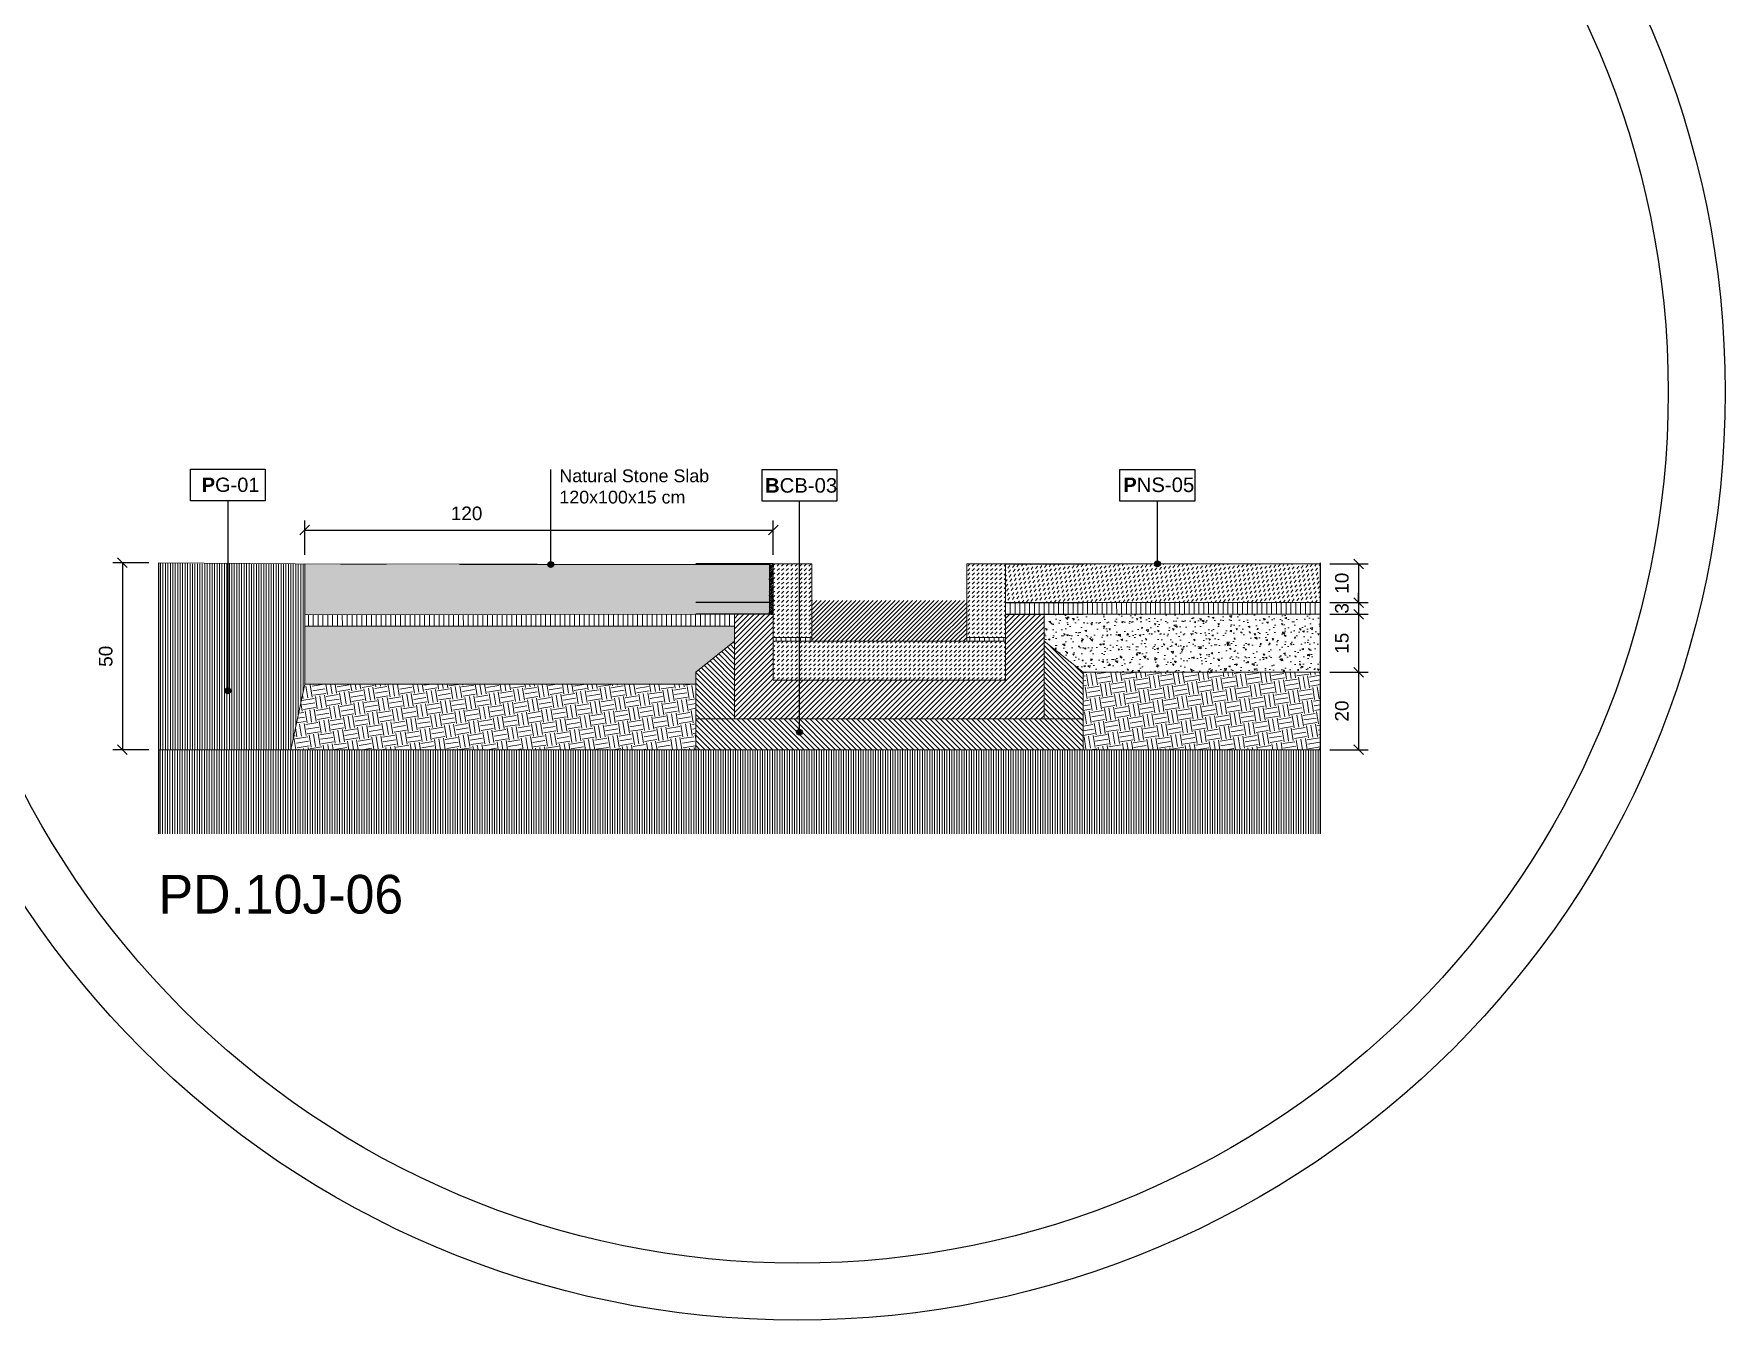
# Model space of a CAD drawing. Header units: metres. Extents: x -325 to 301, y -147 to 149.
# Drawn here: x 117.698 to 122.066, y 26.436 to 29.757 of the extents above; entities that cross this region are included whole.
import ezdxf

# ---------------------------------------------------------------- set-up
doc = ezdxf.new("R2010")
doc.units = ezdxf.units.M
doc.linetypes.add('HIDDEN', pattern=[0.375, 0.25, -0.125])
doc.layers.get('Defpoints').update_dxf_attribs({"lineweight": 13})
for name, color, linetype, plot in [('-aux', 50, 'Continuous', False), ('-AUX-QAD', 5, 'Continuous', False), ('02-L-AUX', 2, 'Continuous', False)]:
    doc.layers.add(name, color=color, linetype=linetype, plot=plot)
doc.layers.add('0-TX-1_25', color=7, linetype='Continuous', true_color=0x3f4f7f)
doc.layers.add('EIT_3 TR sorra', color=7, linetype='Continuous', true_color=0xd8ceb0)
for name, color, linetype in [('02-L-Waterfeatures 02', 152, 'Continuous'), ('1-SECCIÓ', 1, 'Continuous'), ('A-KEYPLAN_HATCH', 7, 'Continuous'), ('A_TEXT_2', 7, 'Continuous')]:
    doc.layers.add(name, color=color, linetype=linetype)
for name, color, linetype, lineweight, true_color in [('03-TR-Paviment_01_Compacted Ground', 7, 'Continuous', 5, 0xc5a967), ('03-TR-Paviment_08_Natural Stone Bleachers', 7, 'Continuous', 5, 0xafad9d), ('3-TR sorra granitica', 7, 'Continuous', 0, 0xf2dac9), ('3-TR tot_u', 7, 'Continuous', 5, 0x787878)]:
    doc.layers.add(name, color=color, linetype=linetype, lineweight=lineweight, true_color=true_color)
for name, color, linetype, lineweight in [('1-CM', 7, 'Continuous', 0), ('3-TR Formigó', 252, 'Continuous', 0), ('3-TR Seleccionat', 44, 'Continuous', 0), ('3-TR Tot-u', 37, 'Continuous', 0)]:
    doc.layers.add(name, color=color, linetype=linetype, lineweight=lineweight)
doc.styles.add('Arial_4', font='arial.ttf', dxfattribs={"height": 1.8})
doc.styles.get("Standard").update_dxf_attribs({"font": 'arial.ttf'})
doc.styles.add('x-llegenda materials$0$ENGRAVERS', font='TT0586M.TTF')
doc.dimstyles.new('ISO-25', dxfattribs={"dimtxt": 0.1, "dimasz": 0.1, "dimexe": 0.1, "dimexo": 0.1, "dimgap": 0.1, "dimtad": 1, "dimdec": 0, "dimlfac": 100, "dimzin": 9, "dimtxsty": 'Standard', "dimblk": 'OBLIQUE', "dimcen": 0.1, "dimadec": 0, "dimazin": 0, "dimtfac": 1, "dimtdec": 0, "dimtmove": 0, "dimatfit": 3, "dimldrblk": 'OBLIQUE', "dimfxl": 1, "dimarcsym": 0})
pattern_1 = [(45, (-73.578634, -79.457293), (0, 0.0117230435), [0.0082894435, -0.0082894435])]

# ---------------------------------------------------------------- blocks, each defined once
blk = doc.blocks.new('POINT')
at = {"layer": '0-TX-1_25'}
h = blk.add_hatch(dxfattribs=at)
h.set_pattern_fill('ANGLE', color=256)
h.set_pattern_definition([(0, (-83.747, -12.726), (0, 6.985), [5.08, -1.905]), (90, (-83.747, -12.726), (-6.985, 4e-16), [5.08, -1.905])])
edge = h.paths.add_edge_path()
edge.add_arc((0, 0), 0.0075, 0, 360)
h = blk.add_hatch(color=256, dxfattribs=at)
h.dxf.hatch_style = 1
edge = h.paths.add_edge_path()
edge.add_arc((0, 0), 0.0075, 0, 360)
blk.add_circle((0, 0), 0.0075, dxfattribs=at)
blk = doc.blocks.new('_Oblique')
at = {"color": 0, "lineweight": -2}
blk.add_line((-0.5, -0.5), (0.5, 0.5), dxfattribs=at)
blk = doc.blocks.new('*D1401')
at = {"layer": '0-TX-1_25', "color": 0, "lineweight": -2, "transparency": 16777216}
for p, q in [((121.0447, 28.3888), (121.1438, 28.3888)), ((121.1188, 28.3888), (121.1188, 28.2887)), ((121.0447, 28.2887), (121.1438, 28.2887))]:
    blk.add_line(p, q, dxfattribs=at)
at = {"layer": 'Defpoints', "color": 0, "transparency": 16777216}
for p in [(121.0197, 28.3888), (121.0197, 28.2887), (121.1188, 28.2887)]:
    blk.add_point(p, dxfattribs=at)
at = {"layer": '0-TX-1_25', "color": 0, "lineweight": -2, "transparency": 16777216, "xscale": 0.025, "yscale": 0.025, "zscale": 0.025}
for p, rotation in [((121.1188, 28.3888), 90), ((121.1188, 28.2887), 270)]:
    blk.add_blockref('_Oblique', p, dxfattribs=dict(at, rotation=rotation))
at = {"layer": '0-TX-1_25', "color": 0, "transparency": 16777216, "insert": (121.0759, 28.3388), "char_height": 0.035, "attachment_point": 5, "rotation": 90}
blk.add_mtext('10', dxfattribs=at)
blk = doc.blocks.new('*D1402')
at = {"layer": '0-TX-1_25', "color": 0, "lineweight": -2, "transparency": 16777216}
for p, q in [((117.9947, 28.3916), (117.9012, 28.3916)), ((117.9262, 28.3916), (117.9262, 27.9088)), ((117.9947, 27.9088), (117.9012, 27.9088))]:
    blk.add_line(p, q, dxfattribs=at)
at = {"layer": 'Defpoints', "color": 0, "transparency": 16777216}
for p in [(118.0197, 28.3916), (117.9262, 27.9088), (118.0197, 27.9088)]:
    blk.add_point(p, dxfattribs=at)
at = {"layer": '0-TX-1_25', "color": 0, "lineweight": -2, "transparency": 16777216, "xscale": 0.025, "yscale": 0.025, "zscale": 0.025}
for p, rotation in [((117.9262, 28.3916), 90), ((117.9262, 27.9088), 270)]:
    blk.add_blockref('_Oblique', p, dxfattribs=dict(at, rotation=rotation))
at = {"layer": '0-TX-1_25', "color": 0, "transparency": 16777216, "insert": (117.8833, 28.1502), "char_height": 0.035, "attachment_point": 5, "rotation": 90}
blk.add_mtext('50', dxfattribs=at)
blk = doc.blocks.new('hatch keyplan 2')
at = {"layer": 'A-KEYPLAN_HATCH'}
blk.add_lwpolyline([(0, 0.00548), (0.01287, 0.00548), (0.01287, 0), (0, 0)], close=True, dxfattribs=at)
blk = doc.blocks.new('hatch keyplan')
at = {"layer": 'A-KEYPLAN_HATCH'}
blk.add_blockref('hatch keyplan 2', (1.43058, 0.85215), dxfattribs=at)
blk = doc.blocks.new('PG01')
at = {"layer": 'A-KEYPLAN_HATCH'}
blk.add_blockref('hatch keyplan', (-1.42958, -0.85215), dxfattribs=at)
at = {"layer": 'A-KEYPLAN_HATCH', "insert": (0.00021, 0.00402), "char_height": 0.0024588, "attachment_point": 1, "line_spacing_factor": 0.938532, "style": 'Arial_4'}
blk.add_mtext_dynamic_manual_height_columns('\\pi0.00276;{\\fArial|b1|i0|c0|p34;P}G-01', width=0.0145619, gutter_width=0.015, heights=[0], dxfattribs=at)
blk = doc.blocks.new('B-CB03')
at = {"layer": 'A-KEYPLAN_HATCH'}
blk.add_blockref('hatch keyplan', (-1.43058, -0.85215), dxfattribs=at)
at = {"layer": 'A_TEXT_2', "insert": (-0.0008, 0.00398), "char_height": 0.0025, "attachment_point": 1}
blk.add_mtext_dynamic_manual_height_columns('\\pi0.00128;{\\fArial|b1|i0|c0|p34;B}CB-03', width=0.0145619, gutter_width=0.015, heights=[0], dxfattribs=at)
blk = doc.blocks.new('Channel 40cm In Situ + NatStone')
at = {"layer": '02-L-Waterfeatures 02', "lineweight": 9, "transparency": 33554687}
h = blk.add_hatch(dxfattribs=at)
h.set_pattern_fill('ANSI31', color=256, scale=0.0025)
h.set_pattern_definition([(45, (-74.468394, -31.504712), (-0.0056126601, 0.0056126601), [])])
h.paths.add_polyline_path([(0.3, 0.385), (0.7, 0.385), (0.7, 0.28), (0.3, 0.28)])
at = {"layer": '03-TR-Paviment_08_Natural Stone Bleachers'}
h = blk.add_hatch(dxfattribs=at)
h.set_pattern_fill('DASH', color=256, scale=0.002611, angle=45, style=0, double=1)
h.set_pattern_definition(pattern_1)
h.paths.add_polyline_path([(0.2, 0.48), (0.2, 0.29), (0.3, 0.29), (0.3, 0.48)])
h = blk.add_hatch(dxfattribs=at)
h.set_pattern_fill('DASH', color=256, scale=0.002611, angle=45, style=0, double=1)
h.set_pattern_definition(pattern_1)
h.paths.add_polyline_path([(0.7, 0.48), (0.7, 0.29), (0.8, 0.29), (0.8, 0.48)])
h = blk.add_hatch(dxfattribs=at)
h.set_pattern_fill('DASH', color=256, scale=0.002611, angle=45, style=0, double=1)
h.set_pattern_definition(pattern_1)
h.paths.add_polyline_path([(0.2021, 0.28), (0.2, 0.18), (0.8, 0.1804), (0.8, 0.2796)])
at = {"layer": '3-TR Formigó'}
h = blk.add_hatch(dxfattribs=at)
h.set_pattern_fill('ANSI31', color=256, scale=0.003, style=0)
h.set_pattern_definition([(45, (-1.72278, -0.467131), (-0.006735192, 0.006735192), [])])
h.paths.add_polyline_path([(0.9006, 0.3498), (0.8004, 0.3502), (0.7996, 0.18), (0.2003, 0.18), (0.2003, 0.35), (0.1004, 0.35), (0.1004, 0.08), (0.8994, 0.08)])
h = blk.add_hatch(dxfattribs=at)
h.set_pattern_fill('ANSI31', color=256, scale=0.003, angle=270, style=0)
h.set_pattern_definition([(315, (-73.578634, -79.457293), (0.0067351921, 0.0067351921), [])])
h.paths.add_polyline_path([(0, 0), (1, 0), (1, 0.2), (0.9, 0.28), (0.9, 0.08), (0.1004, 0.08), (0.1, 0.28), (0, 0.2)])
at = {"layer": '3-TR sorra granitica'}
h = blk.add_hatch(dxfattribs=at)
h.set_pattern_fill('LINE', color=256, scale=0.1, angle=54.368, style=0)
h.set_pattern_definition([(90.014497, (24.094533, 208.454771), (-0.0124999996, -3.1627e-06), [])])
h.paths.add_polyline_path([(0.3, 0.29), (0.2, 0.29), (0.2, 0.28), (0.3, 0.28)])
h = blk.add_hatch(dxfattribs=at)
h.set_pattern_fill('LINE', color=256, scale=0.1, angle=54.368, style=0)
h.set_pattern_definition([(90.014497, (24.594533, 208.454771), (-0.0124999996, -3.1627e-06), [])])
h.paths.add_polyline_path([(0.8, 0.29), (0.7, 0.29), (0.7, 0.28), (0.8, 0.28)])
at = {"layer": '02-L-AUX'}
for points in [[(0.2, 0.48), (0, 0.48)], [(0.8, 0.48), (1, 0.48)], [(0.2, 0.38), (0, 0.38)], [(0.2, 0.35), (0, 0.35)], [(0.8, 0.38), (1, 0.38)], [(0.8, 0.35), (1, 0.35)]]:
    blk.add_lwpolyline(points, dxfattribs=at)
at = {"layer": '1-CM'}
for points in [[(0.2, 0.29), (0.2, 0.48), (0.3, 0.48), (0.3, 0.29)], [(0.7, 0.29), (0.7, 0.48), (0.8, 0.48), (0.8, 0.29)], [(0.9, 0.08), (0.1, 0.08), (0.1, 0.35), (0.2, 0.35), (0.2, 0.18), (0.8, 0.18), (0.8, 0.35), (0.9, 0.35)], [(0.3, 0.29), (0.2, 0.29), (0.2, 0.28), (0.3, 0.28)], [(0.2, 0.28), (0.8, 0.28), (0.8, 0.18), (0.2, 0.18)], [(0.7, 0.29), (0.8, 0.29), (0.8, 0.28), (0.7, 0.28)]]:
    blk.add_lwpolyline(points, close=True, dxfattribs=at)
blk.add_lwpolyline([(0.1, 0.28), (0, 0.2), (0, 0.08), (0, 0), (0.9, 0), (1, 0), (1, 0.08), (1, 0.2), (0.9, 0.28)], dxfattribs=at)
at = {"layer": '1-CM', "linetype": 'HIDDEN', "ltscale": 0.05}
for points in [[(0.1004, 0.08), (0.0004, 0.08)], [(0.9, 0.08), (1, 0.08)]]:
    blk.add_lwpolyline(points, dxfattribs=at)
blk = doc.blocks.new('*D1552')
at = {"layer": '0-TX-1_25', "color": 0, "lineweight": -2, "transparency": 16777216}
for p, q in [((118.3973, 28.412), (118.3973, 28.5011)), ((119.6073, 28.412), (119.6073, 28.5011)), ((118.3973, 28.4761), (119.6073, 28.4761))]:
    blk.add_line(p, q, dxfattribs=at)
at = {"layer": 'Defpoints', "color": 0, "transparency": 16777216}
for p in [(119.6073, 28.4761), (118.3973, 28.387), (119.6073, 28.387)]:
    blk.add_point(p, dxfattribs=at)
at = {"layer": '0-TX-1_25', "color": 0, "lineweight": -2, "transparency": 16777216, "xscale": 0.025, "yscale": 0.025, "zscale": 0.025, "rotation": 180}
blk.add_blockref('_Oblique', (118.3973, 28.4761), dxfattribs=at)
at = {"layer": '0-TX-1_25', "color": 0, "lineweight": -2, "transparency": 16777216, "xscale": 0.025, "yscale": 0.025, "zscale": 0.025}
blk.add_blockref('_Oblique', (119.6073, 28.4761), dxfattribs=at)
at = {"layer": '0-TX-1_25', "color": 0, "transparency": 16777216, "insert": (118.8152, 28.519), "char_height": 0.035, "attachment_point": 5}
blk.add_mtext('120', dxfattribs=at)
blk = doc.blocks.new('*D1553')
at = {"layer": '0-TX-1_25', "color": 0, "lineweight": -2, "transparency": 16777216}
for p, q in [((121.1188, 28.2887), (121.1188, 28.3137)), ((121.0447, 28.2887), (121.1438, 28.2887)), ((121.1188, 28.2887), (121.1188, 28.2588)), ((121.0447, 28.2588), (121.1438, 28.2588)), ((121.1188, 28.2588), (121.1188, 28.2338))]:
    blk.add_line(p, q, dxfattribs=at)
at = {"layer": 'Defpoints', "color": 0, "transparency": 16777216}
for p in [(121.0197, 28.2887), (121.0197, 28.2588), (121.1188, 28.2588)]:
    blk.add_point(p, dxfattribs=at)
at = {"layer": '0-TX-1_25', "color": 0, "lineweight": -2, "transparency": 16777216, "xscale": 0.025, "yscale": 0.025, "zscale": 0.025}
for p, rotation in [((121.1188, 28.2887), 270), ((121.1188, 28.2588), 90)]:
    blk.add_blockref('_Oblique', p, dxfattribs=dict(at, rotation=rotation))
at = {"layer": '0-TX-1_25', "color": 0, "transparency": 16777216, "insert": (121.0759, 28.2738), "char_height": 0.035, "attachment_point": 5, "rotation": 90}
blk.add_mtext('3', dxfattribs=at)
blk = doc.blocks.new('PNS_05')
at = {"layer": 'A-KEYPLAN_HATCH', "xscale": 0.7124947396918078, "yscale": 0.7124947396918078, "zscale": 0.7124947396918078}
blk.add_blockref('hatch keyplan', (-1.01928, -0.60715), dxfattribs=at)
at = {"layer": 'A_TEXT_2', "insert": (-0.00057, 0.00291), "char_height": 0.0017812, "attachment_point": 1}
blk.add_mtext_dynamic_manual_height_columns('\\pi0.00097;{\\fArial|b1|i0|c0|p34;P}NS-05', width=0.0103753, gutter_width=0.01069, heights=[0], dxfattribs=at)
blk = doc.blocks.new('*D1748')
at = {"layer": '0-TX-1_25', "color": 0, "lineweight": -2, "transparency": 16777216}
for p, q in [((121.0447, 28.2588), (121.1438, 28.2588)), ((121.1188, 28.2588), (121.1188, 28.1088)), ((121.0447, 28.1088), (121.1438, 28.1088))]:
    blk.add_line(p, q, dxfattribs=at)
at = {"layer": 'Defpoints', "color": 0, "transparency": 16777216}
for p in [(121.0197, 28.2588), (121.0197, 28.1088), (121.1188, 28.1088)]:
    blk.add_point(p, dxfattribs=at)
at = {"layer": '0-TX-1_25', "color": 0, "lineweight": -2, "transparency": 16777216, "xscale": 0.025, "yscale": 0.025, "zscale": 0.025}
for p, rotation in [((121.1188, 28.2588), 90), ((121.1188, 28.1088), 270)]:
    blk.add_blockref('_Oblique', p, dxfattribs=dict(at, rotation=rotation))
at = {"layer": '0-TX-1_25', "color": 0, "transparency": 16777216, "insert": (121.0759, 28.1838), "char_height": 0.035, "attachment_point": 5, "rotation": 90}
blk.add_mtext('15', dxfattribs=at)
blk = doc.blocks.new('*D1749')
at = {"layer": '0-TX-1_25', "color": 0, "lineweight": -2, "transparency": 16777216}
for p, q in [((121.0447, 28.1088), (121.1438, 28.1088)), ((121.1188, 28.1088), (121.1188, 27.9088)), ((121.0447, 27.9088), (121.1438, 27.9088))]:
    blk.add_line(p, q, dxfattribs=at)
at = {"layer": 'Defpoints', "color": 0, "transparency": 16777216}
for p in [(121.0197, 28.1088), (121.0197, 27.9088), (121.1188, 27.9088)]:
    blk.add_point(p, dxfattribs=at)
at = {"layer": '0-TX-1_25', "color": 0, "lineweight": -2, "transparency": 16777216, "xscale": 0.025, "yscale": 0.025, "zscale": 0.025}
for p, rotation in [((121.1188, 28.1088), 90), ((121.1188, 27.9088), 270)]:
    blk.add_blockref('_Oblique', p, dxfattribs=dict(at, rotation=rotation))
at = {"layer": '0-TX-1_25', "color": 0, "transparency": 16777216, "insert": (121.0759, 28.0088), "char_height": 0.035, "attachment_point": 5, "rotation": 90}
blk.add_mtext('20', dxfattribs=at)

msp = doc.modelspace()

# ---------------------------------------------------------------- hatches: boundary and pattern name
at = {"layer": '03-TR-Paviment_01_Compacted Ground'}
h = msp.add_hatch(dxfattribs=at)
h.set_pattern_fill('ANSI31', color=256, scale=0.002, angle=225, style=0)
h.set_pattern_definition([(270, (-82.0637265, -23.12409), (0.00635, -2e-18), [])])
h.paths.add_polyline_path([(118.0197, 28.3897), (118.0197, 27.909), (118.3615, 27.909), (118.3973, 28.0786), (118.3973, 28.3879)])
at = {"layer": '03-TR-Paviment_08_Natural Stone Bleachers'}
h = msp.add_hatch(dxfattribs=at)
h.set_pattern_fill('DASH', color=256, scale=0.002611, angle=233, style=0, double=1)
h.set_pattern_definition([(233, (-32.946904, -96.460522), (0.0016315323, -0.0116089556), [0.0082894435, -0.0082894435])])
h.paths.add_polyline_path([(118.3973, 28.387), (118.3973, 28.2573), (119.5973, 28.2588), (119.5973, 28.387)])
h = msp.add_hatch(dxfattribs=at)
h.set_pattern_fill('DASH', color=256, scale=0.002611, angle=233, style=0, double=1)
h.set_pattern_definition([(233, (12.046941, -3.24933), (0.0016315323, -0.0116089556), [0.0082894435, -0.0082894435])])
h.paths.add_polyline_path([(121.0197, 28.3887), (121.0197, 28.2887), (120.2072, 28.2887), (120.2072, 28.3887)])
at = {"layer": '3-TR Seleccionat'}
h = msp.add_hatch(dxfattribs=at)
h.set_pattern_fill('ANSI31', color=256, scale=0.002, angle=45, style=0)
h.set_pattern_definition([(90, (91.315682, 34.889099), (-0.00635, 1e-18), [])])
h.paths.add_polyline_path([(119.6832, 27.9088), (118.9451, 27.9088), (118.0197, 27.9088), (118.0197, 27.6916), (121.0197, 27.6916), (121.0197, 27.9088), (120.4073, 27.9088)])
at = {"layer": '3-TR sorra granitica'}
h = msp.add_hatch(dxfattribs=at)
h.set_pattern_fill('LINE', color=256, scale=0.1, angle=54.1041, style=0)
h.set_pattern_definition([(89.7506083, (139.653993, 236.40851), (-0.0124998816, 5.440865e-05), [])])
h.paths.add_polyline_path([(119.2799, 28.5305), (119.2789, 28.5503), (119.2792, 28.5503)])
h.paths.add_polyline_path([(115.9952, 28.3482), (115.9952, 28.3783), (114.5454, 28.3022), (114.5402, 28.2719)])
h = msp.add_hatch(dxfattribs=at)
h.set_pattern_fill('LINE', color=256, scale=0.1, angle=54.368, style=0)
h.set_pattern_definition([(90.014497, (144.266502, 236.447295), (-0.0124999996, -3.1627e-06), [])])
h.paths.add_polyline_path([(121.0189, 28.2587), (121.0189, 28.2887), (120.2072, 28.2872), (120.2072, 28.2579)])
h = msp.add_hatch(dxfattribs=at)
h.set_pattern_fill('LINE', color=256, scale=0.1, angle=54.368, style=0)
h.set_pattern_definition([(90.014497, (142.75415, 236.417455), (-0.0124999996, -3.1627e-06), [])])
h.paths.add_polyline_path([(119.5065, 28.2288), (119.5065, 28.2588), (118.3973, 28.2573), (118.3973, 28.228)])
at = {"layer": '3-TR Tot-u'}
h = msp.add_hatch(dxfattribs=at)
h.set_pattern_fill('EARTH', color=256, scale=0.005, angle=-80.8248, style=0)
h.set_pattern_definition([(279.17524, (84.9448, 31.66934), (0.036406452, -0.026281081), [0.03175, -0.03175]), (279.17524, (84.956555, 31.67124), (0.036406452, -0.026281081), [0.03175, -0.03175]), (279.17524, (84.96831, 31.673138), (0.036406452, -0.026281081), [0.03175, -0.03175]), (9.17524, (84.97286, 31.669853), (0.026281081, 0.036406452), [0.03175, -0.03175]), (9.17524, (84.97476, 31.6581), (0.026281081, 0.036406452), [0.03175, -0.03175]), (9.17524, (84.976657, 31.646345), (0.026281081, 0.036406452), [0.03175, -0.03175])])
h.paths.add_polyline_path([(121.0197, 28.1088), (120.4073, 28.1088), (120.4073, 27.9088), (121.0197, 27.9088), (121.0197, 27.9388)])
h = msp.add_hatch(dxfattribs=at)
h.set_pattern_fill('EARTH', color=256, scale=0.005, angle=-80.8248, style=0)
h.set_pattern_definition([(279.17524, (83.27698, 31.599335), (0.036406452, -0.026281081), [0.03175, -0.03175]), (279.17524, (83.288734, 31.601234), (0.036406452, -0.026281081), [0.03175, -0.03175]), (279.17524, (83.300488, 31.603132), (0.036406452, -0.026281081), [0.03175, -0.03175]), (9.17524, (83.30504, 31.599847), (0.026281081, 0.036406452), [0.03175, -0.03175]), (9.17524, (83.306937, 31.588093), (0.026281081, 0.036406452), [0.03175, -0.03175]), (9.17524, (83.308835, 31.57634), (0.026281081, 0.036406452), [0.03175, -0.03175])])
h.paths.add_polyline_path([(119.4073, 27.9088), (119.4073, 28.0786), (118.3973, 28.0786), (118.3615, 27.909), (118.9453, 27.9089)])
at = {"layer": '3-TR tot_u'}
h = msp.add_hatch(dxfattribs=at)
h.set_pattern_fill('AR-CONC', color=256, scale=0.00025, angle=92.9928)
h.set_pattern_definition([(142.992814, (55.887853, -51.508443), (0.001601339, 0.045692094), [0.0047625, -0.0523875]), (87.992814, (55.887853, -51.508443), (-0.047239044, -0.011292642), [0.00381, -0.041910146]), (193.44426, (55.887986, -51.504635), (-0.045637704, 0.034399452), [0.004047502, -0.044522561]), (139.177014, (55.87517, -51.509106), (0.00695794, 0.068226093), [0.00714375, -0.07858125]), (189.62837, (55.87575, -51.50342), (-0.064870924, 0.05604051), [0.006071256, -0.0667839]), (84.176966, (55.87517, -51.509106), (-0.064870924, 0.05604051), [0.00571499, -0.062864933]), (113.992814, (55.87801, -51.5026), (0.023552455, 0.039186736), [0.0047625, -0.0523875]), (58.992814, (55.87801, -51.5026), (-0.04679087, 0.013025288), [0.00381, -0.04191]), (164.44426, (55.87997, -51.499333), (-0.023238414, 0.052212023), [0.004047502, -0.044522484]), (130.492814, (55.887853, -51.508443), (-0.021150243, -0.000332572), [0, -0.041402, 0, -0.042545, 0, -0.04206875]), (100.492814, (55.887853, -51.508443), (-0.02588316, 0.015374507), [0, -0.024257, 0, -0.0404495, 0, -0.01603375]), (60.492814, (55.888592, -51.522584), (-0.000339588, 0.033926191), [0, -0.015875, 0, -0.04953, 0, -0.0657225]), (50.492814, (55.888923, -51.528925), (-0.0082814355, 0.036649903), [0, -0.0206375, 0, -0.032893, 0, -0.0466725])])
h.paths.add_polyline_path([(119.4073, 28.0784), (119.4073, 28.1088), (119.5073, 28.1888), (119.5073, 28.228), (118.8975, 28.2272), (118.3973, 28.2272), (118.3973, 28.0786)])
h = msp.add_hatch(dxfattribs=at)
h.set_pattern_fill('AR-CONC', color=256, scale=0.00025, angle=92.9928)
h.set_pattern_definition([(142.992814, (57.897853, -51.47803), (0.001601339, 0.045692094), [0.0047625, -0.0523875]), (87.992814, (57.897853, -51.47803), (-0.047239044, -0.011292642), [0.00381, -0.041910146]), (193.44426, (57.897986, -51.47422), (-0.045637704, 0.034399452), [0.004047502, -0.044522561]), (139.177014, (57.88517, -51.47869), (0.00695794, 0.068226093), [0.00714375, -0.07858125]), (189.62837, (57.88575, -51.473006), (-0.064870924, 0.05604051), [0.006071256, -0.0667839]), (84.176966, (57.88517, -51.47869), (-0.064870924, 0.05604051), [0.00571499, -0.062864933]), (113.992814, (57.88801, -51.472185), (0.023552455, 0.039186736), [0.0047625, -0.0523875]), (58.992814, (57.88801, -51.472185), (-0.04679087, 0.013025288), [0.00381, -0.04191]), (164.44426, (57.88997, -51.46892), (-0.023238414, 0.052212023), [0.004047502, -0.044522484]), (130.492814, (57.897853, -51.478029), (-0.021150243, -0.000332572), [0, -0.041402, 0, -0.042545, 0, -0.04206875]), (100.492814, (57.897853, -51.478029), (-0.02588316, 0.015374507), [0, -0.024257, 0, -0.0404495, 0, -0.01603375]), (60.492814, (57.898592, -51.49217), (-0.000339588, 0.033926191), [0, -0.015875, 0, -0.04953, 0, -0.0657225]), (50.492814, (57.898923, -51.49851), (-0.0082814355, 0.036649903), [0, -0.0206375, 0, -0.032893, 0, -0.0466725])])
h.paths.add_polyline_path([(121.0197, 28.1088), (121.0197, 28.2584), (120.9075, 28.2576), (120.3073, 28.2588), (120.3073, 28.1888), (120.4073, 28.109)])
at = {"layer": 'EIT_3 TR sorra'}
h = msp.add_hatch(dxfattribs=at)
h.set_pattern_fill('ANSI36', color=256, scale=0.001075, angle=-0.553, style=0, double=1)
h.set_pattern_definition([(44.4470425, (89.2098326, -41.8226093), (0.00187405051, 0.00661919275), [0.0085328125, -0.0017065625, 0, -0.0017065625])])
h.paths.add_polyline_path([(119.6073, 28.2588), (119.6073, 28.387), (119.5973, 28.387), (119.5973, 28.2588)])

# ---------------------------------------------------------------- linework, layer by layer
at = {"layer": '-AUX-QAD'}
for radius in [2.3962, 2.2491]:
    msp.add_circle((119.6696, 28.8321), radius, dxfattribs=at)
at = {"layer": '0-TX-1_25'}
for points in [[(119.0325, 28.387), (119.0325, 28.6327)], [(118.1984, 28.5512), (118.1984, 28.0608)], [(119.6753, 27.9538), (119.6754, 28.5505)], [(120.5993, 28.3888), (120.5993, 28.5505)]]:
    msp.add_lwpolyline(points, dxfattribs=at)
at = {"layer": '1-CM'}
for p, q in [((119.5973, 28.387), (118.7973, 28.387)), ((119.5973, 28.2588), (119.5973, 28.387)), ((118.3973, 28.2569), (119.5973, 28.2588)), ((119.4073, 28.0786), (118.3973, 28.0786))]:
    msp.add_line(p, q, dxfattribs=at)
for points in [[(118.6073, 28.387), (118.0197, 28.3916)], [(119.5973, 28.387), (118.3973, 28.3886)], [(118.3973, 28.3886), (118.3973, 28.0786)], [(120.2072, 28.3887), (120.2072, 28.2618)], [(120.2072, 28.3887), (121.0197, 28.3887)], [(121.0197, 28.2887), (120.2072, 28.2887), (120.2072, 28.3887), (121.0197, 28.3887)], [(120.2072, 28.3887), (121.0197, 28.3887)], [(120.2073, 28.3888), (121.0197, 28.3888)], [(118.3973, 28.228), (119.5073, 28.228)], [(120.3073, 28.2588), (121.0197, 28.2588)], [(120.4073, 28.1088), (121.0197, 28.1088)], [(118.3973, 28.0786), (118.3615, 27.909)], [(119.4073, 27.9088), (118.0197, 27.909)], [(120.4073, 27.9088), (121.0197, 27.9088)]]:
    msp.add_lwpolyline(points, dxfattribs=at)
at = {"layer": '1-SECCIÓ'}
for points in [[(118.0197, 28.3916), (118.0197, 27.6916)], [(121.0197, 28.3916), (121.0197, 27.6916)]]:
    msp.add_lwpolyline(points, dxfattribs=at)

# ---------------------------------------------------------------- block references
at = {"color": 244, "true_color": 0x991b1e, "xscale": 21.05278700931629, "yscale": 21.05278700931629, "zscale": 21.05278700931629}
msp.add_blockref('PNS_05', (120.5027, 28.5505), dxfattribs=at)
at = {"layer": '0-TX-1_25', "xscale": 15, "yscale": 15, "zscale": 15}
msp.add_blockref('B-CB03', (119.5788, 28.5505), dxfattribs=at)
at = {"layer": '0-TX-1_25'}
for p in [(119.0325, 28.387), (120.5993, 28.3888), (118.1984, 28.0608), (119.675, 27.9543)]:
    msp.add_blockref('POINT', p, dxfattribs=at)
at = {"layer": '1-CM'}
msp.add_blockref('Channel 40cm In Situ + NatStone', (119.4073, 27.9088), dxfattribs=at)
at = {"layer": 'A-KEYPLAN_HATCH', "xscale": 14.99999999999007, "yscale": 14.99999999999007, "zscale": 14.99999999999007}
msp.add_blockref('PG01', (118.0868, 28.5512), dxfattribs=at)

# ---------------------------------------------------------------- texts
at = {"layer": '-aux', "insert": (118.0197, 27.5858), "char_height": 0.1, "width": 19.210099, "attachment_point": 1, "style": 'x-llegenda materials$0$ENGRAVERS'}
msp.add_mtext('PD.10J-06', dxfattribs=at)
at = {"layer": '0-TX-1_25', "insert": (119.0549, 28.6327), "char_height": 0.033, "attachment_point": 1}
msp.add_mtext_dynamic_manual_height_columns('Natural Stone Slab 120x100x15 cm', width=0.514074, gutter_width=12.5, heights=[0], dxfattribs=at)

# ---------------------------------------------------------------- dimensions: what is measured, and where the dimension line sits
at = {"layer": '0-TX-1_25'}
dim = msp.add_linear_dim(base=(119.6073, 28.4761), p1=(118.3973, 28.387), p2=(119.6073, 28.387), text='120', dimstyle='ISO-25', override={"dimtxt": 0.035, "dimasz": 0.025, "dimexe": 0.025, "dimexo": 0.025, "dimgap": 0.025, "dimblk1": 'Oblique', "dimblk2": 'Oblique', "dimsah": 1, "dimfxl": 0.1, "dimfxlon": 1, "dimarcsym": 1}, dxfattribs=at)
dim.commit()
dim.dimension.update_dxf_attribs({"geometry": '*D1552', "text_midpoint": (118.8152, 28.4761), "dimtype": 160})
dim = msp.add_linear_dim(base=(117.9262, 27.9088), p1=(118.0197, 28.3916), p2=(118.0197, 27.9088), angle=90, text='50', dimstyle='ISO-25', override={"dimtxt": 0.035, "dimasz": 0.025, "dimexe": 0.025, "dimexo": 0.025, "dimgap": 0.025, "dimblk1": 'Oblique', "dimblk2": 'Oblique', "dimsah": 1, "dimfxl": 0.1, "dimfxlon": 1, "dimarcsym": 1}, dxfattribs=at)
dim.commit()
dim.dimension.update_dxf_attribs({"geometry": '*D1402', "text_midpoint": (117.8833, 28.1502)})
dim = msp.add_linear_dim(base=(121.1188, 28.2887), p1=(121.0197, 28.3888), p2=(121.0197, 28.2887), angle=90, dimstyle='ISO-25', override={"dimtxt": 0.035, "dimasz": 0.025, "dimexe": 0.025, "dimexo": 0.025, "dimgap": 0.025, "dimblk1": 'Oblique', "dimblk2": 'Oblique', "dimsah": 1, "dimfxl": 0.1, "dimfxlon": 1, "dimarcsym": 1}, dxfattribs=at)
dim.commit()
dim.dimension.update_dxf_attribs({"geometry": '*D1401', "text_midpoint": (121.0759, 28.3388)})
for base, p1, p2, picture, middle in [((121.1188, 28.2588), (121.0197, 28.2887), (121.0197, 28.2588), '*D1553', (121.1188, 28.2738)), ((121.1188, 28.1088), (121.0197, 28.2588), (121.0197, 28.1088), '*D1748', (121.1188, 28.1838)), ((121.1188, 27.9088), (121.0197, 28.1088), (121.0197, 27.9088), '*D1749', (121.1188, 28.0088))]:
    dim = msp.add_linear_dim(base=base, p1=p1, p2=p2, angle=90, dimstyle='ISO-25', override={"dimtxt": 0.035, "dimasz": 0.025, "dimexe": 0.025, "dimexo": 0.025, "dimgap": 0.025, "dimblk1": 'Oblique', "dimblk2": 'Oblique', "dimsah": 1, "dimfxl": 0.1, "dimfxlon": 1, "dimarcsym": 1}, dxfattribs=at)
    dim.commit()
    dim.dimension.update_dxf_attribs({"geometry": picture, "text_midpoint": middle, "dimtype": 160})

doc.saveas('drawing.dxf')
